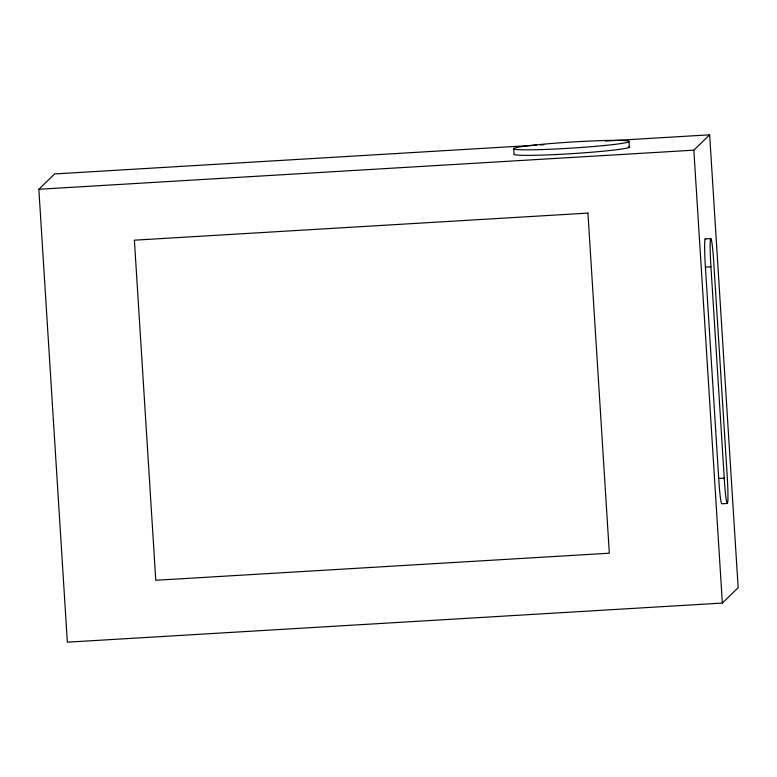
<?xml version="1.0" encoding="UTF-8"?>
<svg xmlns="http://www.w3.org/2000/svg" width="777" height="777" viewBox="0 0 777 777"><rect width="100%" height="100%" fill="white"/><g stroke="black" fill="none" stroke-linecap="round" stroke-linejoin="round"><path stroke-width="1.17" d="M705.642 239.462A25.291 1.544 86.6 0 0 705.419 267.103L718.715 478.438A25.291 1.544 86.6 0 0 721.406 503.253L721.852 503.797L727.389 503.467L727.719 502.156A25.291 1.544 86.6 0 0 727.155 475.281L713.859 263.947A25.291 1.544 86.6 0 0 710.722 238.578L705.186 238.908M605.536 141.035L709.654 134.819L738.15 587.733L722.348 603.069L67.346 642.181L38.85 189.267L54.652 173.931L536.518 145.163M38.85 189.267L693.851 150.165L709.654 134.819M540.151 144.94L543.783 144.726M705.419 267.103L710.945 266.773A25.291 1.544 86.6 0 1 710.722 238.578M718.715 478.438L724.242 478.108A25.291 1.544 86.6 0 0 726.932 502.923L727.389 503.467M710.945 266.773L724.242 478.108M693.851 150.165L722.348 603.069M629.02 141.735A57.984 3.03 -3.6 0 1 538.247 149.66A57.984 3.03 -3.6 0 1 546.833 143.881A57.984 3.03 -3.6 0 1 629.02 141.735L629.37 147.261M513.714 148.446L514.053 153.982A57.984 3.03 -3.6 0 0 574.329 153.496A57.984 3.03 -3.6 0 0 628.69 146.513M587.936 213.102L134.392 240.18L155.788 580.283L609.333 553.205L587.936 213.102"/></g></svg>
